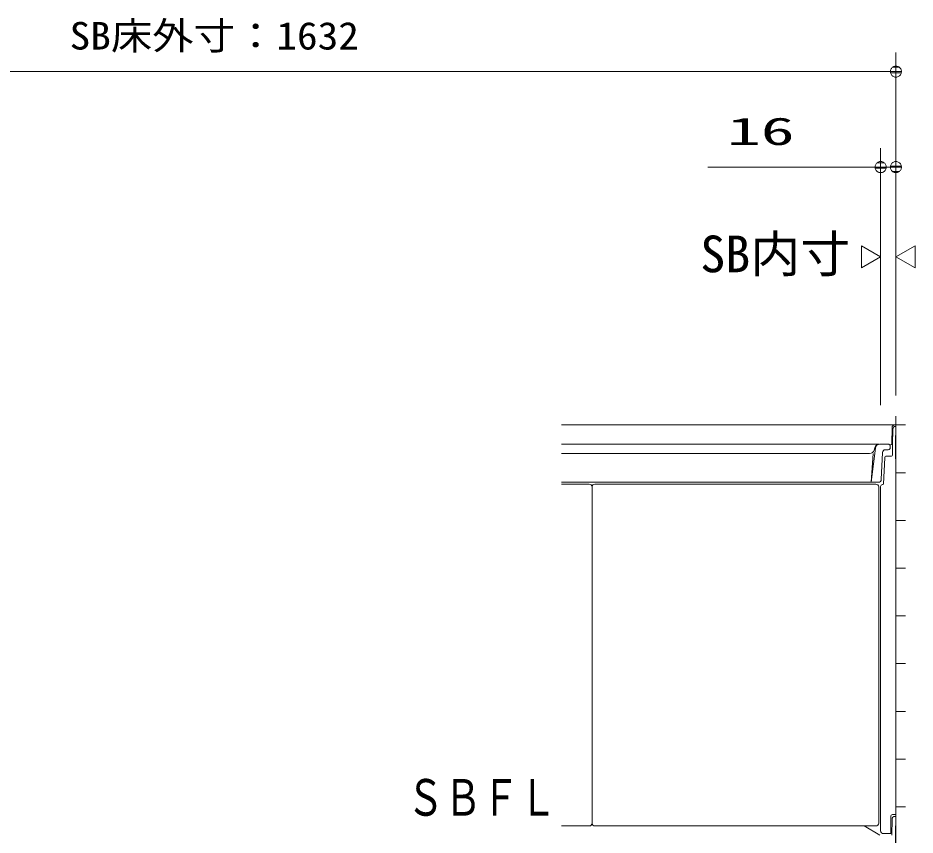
# Model space of a CAD drawing. Units: millimetres on the paper. Extents: x -305 to 305, y -152 to 152.
# Drawn here: x -195.91 to -148.96, y 60.76 to 103.55 of the extents above; entities that cross this region are included whole.
import ezdxf
from ezdxf.enums import TextEntityAlignment as Align

# ---------------------------------------------------------------- set-up
doc = ezdxf.new("R2010")
doc.units = ezdxf.units.MM
doc.layers.add('0-0_PV', color=7, linetype='Continuous', lineweight=9)
doc.layers.add('0-1_0', color=7, linetype='Continuous', lineweight=9)
doc.styles.add('ＭＳ ゴシック', font='')
doc.styles.get('ＭＳ ゴシック').set_extended_font_data('MS Gothic')

# ---------------------------------------------------------------- blocks, each defined once
blk = doc.blocks.new('_DOTSMALL')
at = {"layer": '0-1_0'}
for p, q in [((0.0746, 0.1), (-0.0746, 0.1)), ((0.1223, -0.0248), (-0.1223, -0.0248))]:
    blk.add_line(p, q, dxfattribs=at)
for points in [[(0.125, 0), (0.124, 0.0157), (0.1211, 0.0311), (0.1162, 0.046), (0.1095, 0.0602), (0.1011, 0.0735), (0.0911, 0.0856), (0.0797, 0.0963), (0.067, 0.1055), (0.0532, 0.1131), (0.0386, 0.1189), (0.0234, 0.1228), (0.0078, 0.1248), (-0.0078, 0.1248), (-0.0234, 0.1228), (-0.0386, 0.1189), (-0.0532, 0.1131), (-0.067, 0.1055), (-0.0797, 0.0963), (-0.0911, 0.0856), (-0.1011, 0.0735), (-0.1095, 0.0602), (-0.1162, 0.046), (-0.1211, 0.0311), (-0.124, 0.0157), (-0.125, 0), (0, 0)], [(-0.125, 0), (-0.124, -0.0157), (-0.1211, -0.0311), (-0.1162, -0.046), (-0.1095, -0.0602), (-0.1011, -0.0735), (-0.0911, -0.0856), (-0.0797, -0.0963), (-0.067, -0.1055), (-0.0532, -0.1131), (-0.0386, -0.1189), (-0.0234, -0.1228), (-0.0078, -0.1248), (0.0078, -0.1248), (0.0234, -0.1228), (0.0386, -0.1189), (0.0532, -0.1131), (0.067, -0.1055), (0.0797, -0.0963), (0.0911, -0.0856), (0.1011, -0.0735), (0.1095, -0.0602), (0.1162, -0.046), (0.1211, -0.0311), (0.124, -0.0157), (0.125, 0), (0, 0)]]:
    blk.add_lwpolyline(points, close=True, dxfattribs=at)

msp = doc.modelspace()

# ---------------------------------------------------------------- linework, layer by layer
at = {"layer": '0-0_PV'}
for p, q in [((-149.963, 86.687), (-149.963, 101.737)), ((-221.963, 100.737), (-149.963, 100.737)), ((-150.763, 83.274), (-150.763, 96.737)), ((-149.963, 83.781), (-149.963, 96.737)), ((-150.763, 95.737), (-159.803, 95.737)), ((-150.763, 95.737), (-149.963, 95.737)), ((-150.763, 91.037), (-151.763, 91.614)), ((-151.763, 91.614), (-151.763, 90.46)), ((-148.963, 91.614), (-149.963, 91.037)), ((-148.963, 90.46), (-148.963, 91.614)), ((-151.763, 90.46), (-150.763, 91.037)), ((-149.963, 91.037), (-148.963, 90.46)), ((-149.963, 82.687), (-149.963, 36.437)), ((-150.015, 82.237), (-167.463, 82.237)), ((-149.963, 82.237), (-150.015, 82.237)), ((-149.982, 81.237), (-149.966, 82.159)), ((-149.966, 82.159), (-149.978, 82.159)), ((-149.964, 82.159), (-149.963, 82.237)), ((-149.463, 82.237), (-149.963, 82.237)), ((-150.18, 81.261), (-150.165, 82.09)), ((-150.821, 81.237), (-167.463, 81.237)), ((-150.338, 81.237), (-150.792, 81.237)), ((-149.99, 80.687), (-149.982, 81.237)), ((-151.04, 81.018), (-151.265, 79.237)), ((-151.097, 80.922), (-151.062, 81.052)), ((-150.669, 80.794), (-150.731, 79.381)), ((-150.365, 80.937), (-150.519, 80.937)), ((-150.255, 81.187), (-150.288, 81.187)), ((-150.263, 81.187), (-150.265, 81.035)), ((-151.339, 80.737), (-167.463, 80.737)), ((-151.147, 80.737), (-151.265, 79.237)), ((-150.612, 79.159), (-150.553, 80.51)), ((-150.453, 80.606), (-150.2, 80.606)), ((-150.149, 80.687), (-150.15, 80.655)), ((-149.99, 80.687), (-149.993, 80.487)), ((-149.963, 80.401), (-149.993, 80.487)), ((-149.463, 79.737), (-149.963, 79.737)), ((-150.881, 79.237), (-167.463, 79.237)), ((-166.013, 79.137), (-167.463, 79.137)), ((-165.863, 78.987), (-165.863, 61.387)), ((-151.013, 79.137), (-165.713, 79.137)), ((-150.863, 78.987), (-150.863, 61.387)), ((-150.763, 79.011), (-150.763, 60.987)), ((-150.663, 79.111), (-150.657, 79.111)), ((-149.463, 77.237), (-149.963, 77.237)), ((-149.463, 74.737), (-149.963, 74.737)), ((-149.463, 72.237), (-149.963, 72.237)), ((-149.463, 69.737), (-149.963, 69.737)), ((-149.463, 67.237), (-149.963, 67.237)), ((-149.463, 64.737), (-149.963, 64.737)), ((-149.463, 62.237), (-149.963, 62.237)), ((-150.238, 61.737), (-150.238, 60.837)), ((-150.165, 61.59), (-150.18, 60.761)), ((-149.963, 61.837), (-150.138, 61.837)), ((-149.963, 61.737), (-150.015, 61.737)), ((-149.963, 61.737), (-149.996, 59.837)), ((-166.013, 61.237), (-167.463, 61.237)), ((-151.013, 61.237), (-165.713, 61.237)), ((-151.629, 61.237), (-150.798, 60.757)), ((-150.613, 60.837), (-150.238, 60.837))]:
    msp.add_line(p, q, dxfattribs=at)
msp.add_lwpolyline([(-150.128, 82.012), (-150.141, 81.237), (-150.149, 80.687)], dxfattribs=at)
for centre, radius, start, end in [((-150.015, 82.087), 0.15, 90, 179), ((-149.978, 82.009), 0.15, 90, 179), ((-150.821, 80.987), 0.25, 90, 165), ((-150.792, 80.987), 0.25, 90, 172.8205), ((-150.338, 81.212), 0.025, 0, 90), ((-150.255, 81.262), 0.075, 270, 359), ((-151.339, 80.987), 0.25, 270, 345), ((-150.519, 80.787), 0.15, 90, 177.5), ((-150.365, 81.037), 0.1, 270, 359), ((-150.288, 81.212), 0.025, 180, 270), ((-150.453, 80.506), 0.1, 90, 177.5), ((-150.2, 80.656), 0.05, 270, 359), ((-150.881, 79.387), 0.15, 270, 357.5), ((-166.013, 78.987), 0.15, 0, 90), ((-165.713, 78.987), 0.15, 90, 180), ((-151.013, 78.987), 0.15, 0, 90), ((-150.663, 79.011), 0.1, 90, 180), ((-150.662, 79.161), 0.05, 270, 357.5), ((-150.138, 61.737), 0.1, 90, 180), ((-150.015, 61.587), 0.15, 90, 179), ((-166.013, 61.387), 0.15, 270, 0), ((-165.713, 61.387), 0.15, 180, 270), ((-151.013, 61.387), 0.15, 270, 0), ((-150.613, 60.987), 0.15, 180, 270)]:
    msp.add_arc(centre, radius, start, end, dxfattribs=at)

# ---------------------------------------------------------------- block references
at = {"layer": '0-0_PV', "xscale": 2.32, "yscale": 2.32}
for p in [(-149.963, 100.737), (-150.763, 95.737)]:
    msp.add_blockref('_DOTSMALL', p, dxfattribs=at)
at = {"layer": '0-0_PV', "xscale": 2.32, "yscale": 2.32, "rotation": 180}
msp.add_blockref('_DOTSMALL', (-149.963, 95.737), dxfattribs=at)

# ---------------------------------------------------------------- texts
at = {"layer": '0-0_PV', "style": 'ＭＳ ゴシック'}
for s, height, width, p in [('SB床外寸：1632', 1.443, 1.1, (-193.204, 101.46)), ('16', 1.444, 1.8, (-158.803, 96.46)), ('ＳＢＦＬ', 1.921, 0.75, (-175.569, 61.198))]:
    msp.add_text(s, height=height, dxfattribs=dict(at, width=width)).set_placement(p, align=Align.BOTTOM_LEFT)
msp.add_text('SB内寸', height=1.921, dxfattribs=at).set_placement((-160.202, 89.655), align=Align.BOTTOM_LEFT)

doc.saveas('drawing.dxf')
